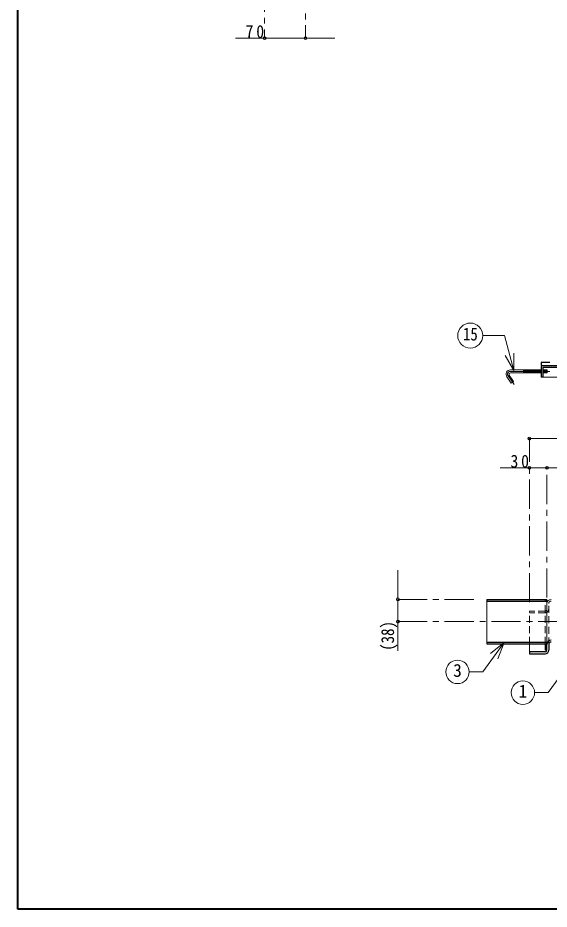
# Model space of a CAD drawing. Units: millimetres at full size, sheet at 1:10; details may follow other scales. Extents: x -2115 to 1935, y -1423 to 1387.
# Drawn here: x -2115 to -1206, y -1423 to 102 of the extents above; entities that cross this region are included whole.
import ezdxf
from ezdxf.enums import TextEntityAlignment as Align

# ---------------------------------------------------------------- set-up
doc = ezdxf.new("R2010")
doc.units = ezdxf.units.MM
doc.header["$LTSCALE"] = 10
doc.header["$PDMODE"] = 32
doc.header["$PDSIZE"] = 5
doc.linetypes.add('CHAIN1', pattern=[8, 5, -1, 1, -1])
doc.linetypes.add('DASHED1', pattern=[1.8, 1.2, -0.6])
doc.layers.add('0-0____1', color=4, linetype='Continuous', lineweight=9)
doc.styles.add('ＭＳ ゴシック', font='')
doc.styles.get('ＭＳ ゴシック').set_extended_font_data('MS Gothic')

msp = doc.modelspace()

# ---------------------------------------------------------------- linework, layer by layer
at = {"layer": '0-0____1', "color": 1, "lineweight": 40}
for p, q in [((-2115.06, -1423.24), (-2115.06, 1386.76)), ((1934.94, -1423.24), (-2115.06, -1423.24))]:
    msp.add_line(p, q, dxfattribs=at)
at = {"layer": '0-0____1', "linetype": 'CHAIN1'}
for p, q in [((-1693.06, 561.76), (-1693.06, 66.76)), ((-1623.06, 328.76), (-1623.06, 66.76)), ((-1276.55, -511.11), (-1266.24, -525.83)), ((-1272.46, -503.24), (-1204.96, -503.24)), ((-1240.06, -898.24), (-1240.06, -618.24)), ((-1210.06, -890.24), (-1210.06, -668.24)), ((-1465.06, -893.24), (-1328.06, -893.24)), ((-1465.06, -931.24), (-1188.06, -931.24))]:
    msp.add_line(p, q, dxfattribs=at)
at = {"layer": '0-0____1'}
for p, q in [((-1743.06, 66.76), (-1573.06, 66.76)), ((-1249.96, -505.74), (-1249.96, -500.74)), ((-1249.09, -500.74), (-1249.5, -505.74)), ((-1248.09, -500.74), (-1248.49, -505.74)), ((-1247.08, -500.74), (-1247.49, -505.74)), ((-1246.08, -500.74), (-1246.49, -505.74)), ((-1245.08, -500.74), (-1245.48, -505.74)), ((-1244.07, -500.74), (-1244.48, -505.74)), ((-1243.07, -500.74), (-1243.48, -505.74)), ((-1242.07, -500.74), (-1242.47, -505.74)), ((-1241.06, -500.74), (-1241.47, -505.74)), ((-1240.06, -500.74), (-1240.47, -505.74)), ((-1239.06, -500.74), (-1239.46, -505.74)), ((-1238.05, -500.74), (-1238.46, -505.74)), ((-1237.05, -500.74), (-1237.46, -505.74)), ((-1236.05, -500.74), (-1236.45, -505.74)), ((-1235.04, -500.74), (-1235.45, -505.74)), ((-1234.04, -500.74), (-1234.45, -505.74)), ((-1233.04, -500.74), (-1233.44, -505.74)), ((-1232.03, -500.74), (-1232.44, -505.74)), ((-1231.03, -500.74), (-1231.44, -505.74)), ((-1230.03, -500.74), (-1230.43, -505.74)), ((-1229.02, -500.74), (-1229.43, -505.74)), ((-1228.02, -500.74), (-1228.43, -505.74)), ((-1227.02, -500.74), (-1227.42, -505.74)), ((-1226.01, -500.74), (-1226.42, -505.74)), ((-1225.01, -500.74), (-1225.42, -505.74)), ((-1224.01, -500.74), (-1224.41, -505.74)), ((-1223, -500.74), (-1223.41, -505.74)), ((-1222, -500.74), (-1222.41, -505.74)), ((-1221, -500.74), (-1221.4, -505.74)), ((-1220.06, -501.57), (-1220.4, -505.74)), ((-1216.98, -500.74), (-1217.06, -501.7)), ((-1215.98, -500.74), (-1216.39, -505.74)), ((-1214.98, -500.74), (-1215.38, -505.74)), ((-1213.97, -500.74), (-1214.38, -505.74)), ((-1212.97, -500.74), (-1213.38, -505.74)), ((-1211.97, -500.74), (-1212.37, -505.74)), ((-1210.96, -500.74), (-1211.37, -505.74)), ((-1209.96, -500.74), (-1210.37, -505.74)), ((169.94, -513.24), (-1217.06, -513.24)), ((-1240.06, -618.24), (399.94, -618.24)), ((-1290.06, -668.24), (-1210.06, -668.24)), ((-1210.06, -668.24), (-1170.06, -668.24)), ((-1465.06, -843.24), (-1465.06, -981.24))]:
    msp.add_line(p, q, dxfattribs=at)
at = {"layer": '0-0____1', "color": 7, "lineweight": 18}
for p, q in [((-1319.88, -441.98), (-1282.71, -441.98)), ((-1266.64, -501.95), (-1282.71, -441.98)), ((-1266.64, -501.95), (-1266.64, -471.95)), ((-1266.64, -501.95), (-1281.64, -475.97)), ((-1272.46, -500.74), (-1220.06, -500.74)), ((-1217.06, -500.74), (-1209.96, -500.74)), ((-1209.96, -505.74), (-1209.96, -500.74)), ((-1278.6, -512.54), (-1271.16, -523.17)), ((-1274.5, -509.67), (-1267.06, -520.3)), ((-1272.46, -505.74), (-1220.06, -505.74)), ((-1217.06, -505.74), (-1209.96, -505.74)), ((-1267.06, -520.3), (-1271.16, -523.17)), ((-1313.06, -966.24), (-1313.06, -896.24)), ((-1210.06, -966.24), (-1210.06, -896.24)), ((-1283.21, -966.78), (-1319.71, -1017.35)), ((-1283.21, -966.78), (-1306.47, -985.73)), ((-1283.21, -966.78), (-1293.87, -994.82)), ((-1240.06, -983.24), (-1240.06, -969.24)), ((-1171.41, -1002.29), (-1207.91, -1052.86)), ((-1319.71, -1017.35), (-1343.07, -1017.35)), ((-1207.91, -1052.86), (-1231.27, -1052.86))]:
    msp.add_line(p, q, dxfattribs=at)
at = {"layer": '0-0____1', "color": 5, "lineweight": 25}
for p, q in [((-1220.06, -488.24), (-1220.06, -493.24)), ((-1205.06, -488.24), (-1220.06, -488.24)), ((-1220.06, -493.24), (-1190.06, -493.24)), ((-1220.06, -496.24), (-1220.06, -513.24)), ((-1217.06, -497.24), (-1217.06, -513.24)), ((-1216.06, -496.24), (-1190.06, -496.24)), ((-1217.06, -513.24), (-1220.06, -513.24)), ((-1313.06, -893.24), (-1313.06, -896.24)), ((-1313.06, -893.24), (-1210.06, -893.24)), ((-1313.06, -896.24), (-1210.06, -896.24)), ((-1210.06, -896.24), (-1210.06, -893.24)), ((-1313.06, -966.24), (-1313.06, -969.24)), ((-1313.06, -966.24), (-1210.06, -966.24)), ((-1313.06, -969.24), (-1210.06, -969.24)), ((-1213.06, -969.24), (-1213.06, -980.24)), ((-1210.06, -980.24), (-1210.06, -966.24)), ((-1207.06, -970.24), (-1207.06, -980.24)), ((-1240.06, -983.24), (-1240.06, -986.24)), ((-1213.06, -983.24), (-1240.06, -983.24)), ((-1240.06, -986.24), (-1213.06, -986.24)), ((-1210.06, -980.24), (-1213.06, -980.24))]:
    msp.add_line(p, q, dxfattribs=at)
at = {"layer": '0-0____1', "color": 7, "linetype": 'DASHED1', "lineweight": 18}
msp.add_line((-1213.06, -969.24), (-1213.06, -893.24), dxfattribs=at)
at = {"layer": '0-0____1', "linetype": 'DASHED1'}
for p, q in [((-1240.06, -969.24), (-1240.06, -913.24)), ((-1213.06, -913.24), (-1240.06, -913.24)), ((-1207.06, -970.24), (-1207.06, -900.24)), ((-1213.06, -916.24), (-1240.06, -916.24))]:
    msp.add_line(p, q, dxfattribs=at)
at = {"layer": '0-0____1', "color": 7, "lineweight": 18}
for centre, radius in [((-1341.31, -441.98), 21.43), ((-1363.07, -1017.35), 20), ((-1251.27, -1052.86), 20)]:
    msp.add_circle(centre, radius, dxfattribs=at)
for centre, radius, end in [((-1272.46, -508.24), 7.5, 215), ((-1272.46, -508.24), 2.5, 215), ((-1203.06, -900.24), 7, 180)]:
    msp.add_arc(centre, radius, 90, end, dxfattribs=at)
at = {"layer": '0-0____1', "color": 5, "lineweight": 25}
for centre, radius, start, end in [((-1217.06, -496.24), 3, 90, 180), ((-1216.06, -497.24), 1, 90, 180), ((-1203.06, -970.24), 7, 90, 180), ((-1203.06, -970.24), 4, 90, 180), ((-1213.06, -980.24), 3, 270, 0), ((-1213.06, -980.24), 6, 270, 0)]:
    msp.add_arc(centre, radius, start, end, dxfattribs=at)
at = {"layer": '0-0____1', "linetype": 'CHAIN1'}
msp.add_arc((-1272.46, -508.24), 5, 90, 215, dxfattribs=at)
at = {"layer": '0-0____1', "linetype": 'DASHED1'}
for centre, radius, start, end in [((-1203.06, -900.24), 4, 90, 180), ((-1213.06, -910.24), 6, 270, 0), ((-1213.06, -910.24), 3, 270, 0)]:
    msp.add_arc(centre, radius, start, end, dxfattribs=at)
at = {"layer": '0-0____1'}
for p in [(-1693.06, 66.76), (-1623.06, 66.76), (-1240.06, -618.24), (-1240.06, -668.24), (-1210.06, -668.24), (-1465.06, -893.24), (-1465.06, -931.24)]:
    msp.add_point(p, dxfattribs=at)

# ---------------------------------------------------------------- texts
at = {"layer": '0-0____1', "color": 7, "style": 'ＭＳ ゴシック', "width": 0.85}
msp.add_text('15', height=21.99, dxfattribs=at).set_placement((-1353.81, -456.98), align=Align.BOTTOM_LEFT)
msp.add_text('(38)', height=21.99, rotation=90, dxfattribs=at).set_placement((-1465.06, -981.24), align=Align.BOTTOM_LEFT)
at = {"layer": '0-0____1', "color": 7, "style": 'ＭＳ ゴシック'}
for s, p in [('3', (-1370.57, -1032.35)), ('1', (-1258.77, -1067.86))]:
    msp.add_text(s, height=21.99, dxfattribs=at).set_placement(p, align=Align.BOTTOM_LEFT)
at = {"layer": '0-0____1', "color": 7, "char_height": 21.99, "attachment_point": 7, "style": 'ＭＳ ゴシック'}
for s, insert in [('\\T1.36;\\W0.9;70', (-1725.56, 66.76)), ('\\T1.36;\\W0.9;30', (-1272.56, -668.24))]:
    msp.add_mtext(s, dxfattribs=dict(at, insert=insert))

doc.saveas('drawing.dxf')
